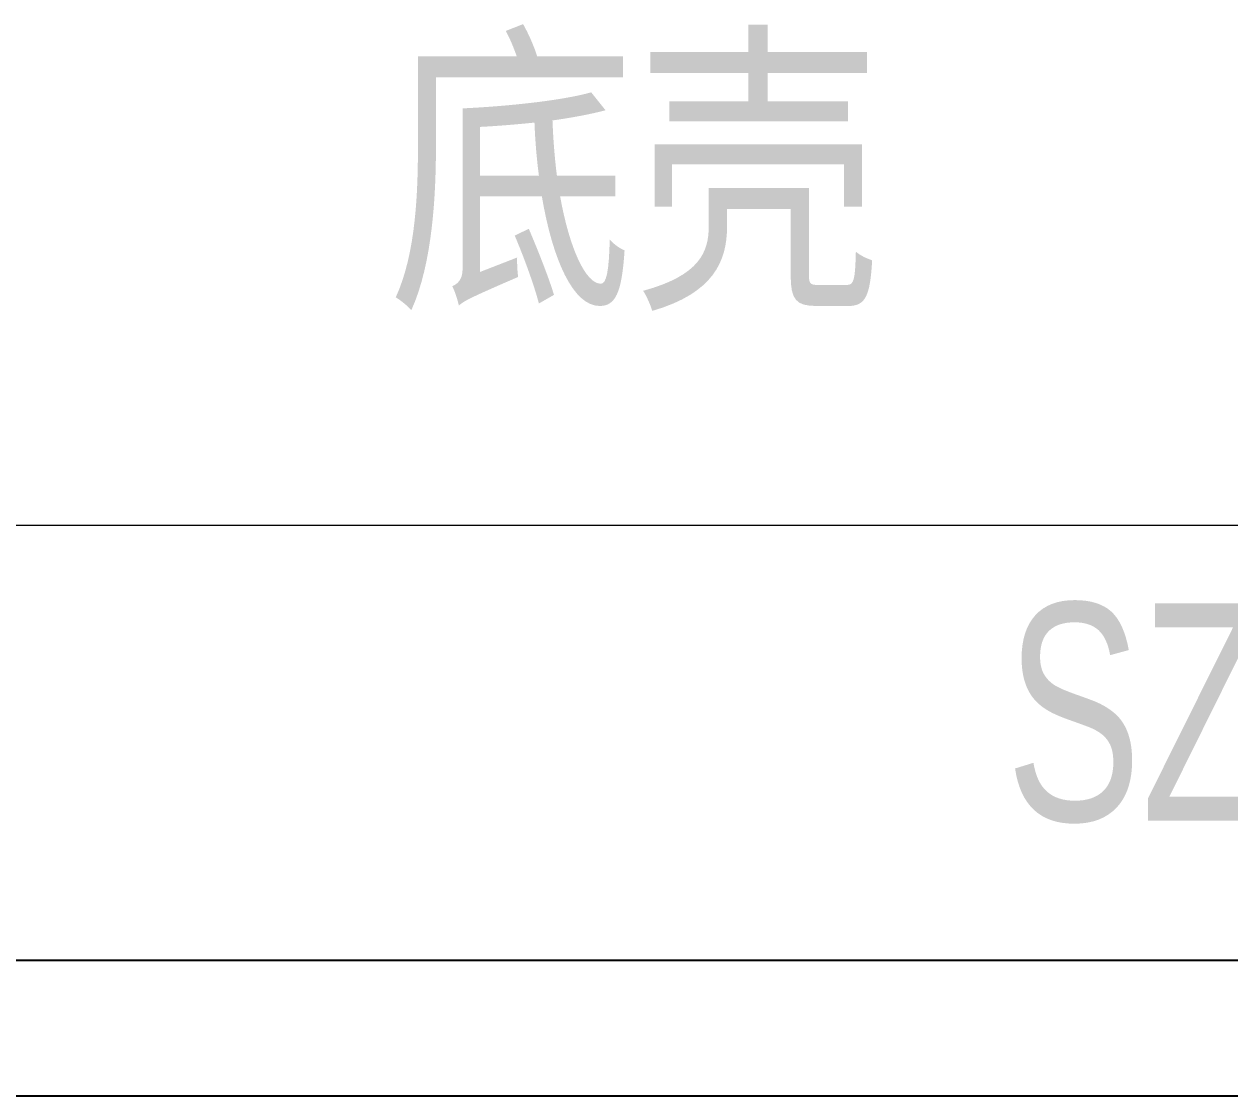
# Model space of a CAD drawing. Header units: inches. Extents: x 1127 to 4647, y 569 to 968.
# Drawn here: x 3624.8 to 3707.5, y 573 to 646.5 of the extents above; entities that cross this region are included whole.
import ezdxf

# ---------------------------------------------------------------- set-up
doc = ezdxf.new("R2010")
doc.units = ezdxf.units.IN
doc.layers.add('文字', color=81, linetype='Continuous')
doc.layers.add('粗实线', color=7, linetype='Continuous', lineweight=30)
doc.layers.add('细实线', color=3, linetype='Continuous', lineweight=9)
doc.styles.add('宋体', font='', dxfattribs={"width": 0.8, "height": 3.5})
doc.styles.add('长仿宋', font='', dxfattribs={"width": 0.7, "height": 4})
doc.styles.get('宋体').set_extended_font_data('SimSun')
doc.styles.get('长仿宋').set_extended_font_data('SimSun')

msp = doc.modelspace()

# ---------------------------------------------------------------- linework, layer by layer
for p, q in [((3303.818, 582.269), (3833.314, 582.269)), ((3289.505, 572.957), (3842.625, 572.957))]:
    msp.add_line(p, q)
at = {"layer": '细实线', "color": 7}
msp.add_line((3833.314, 612.066), (3498.089, 612.066), dxfattribs=at)

# ---------------------------------------------------------------- texts
at = {"layer": '文字', "color": 0, "insert": (3641.31, 644.125), "char_height": 15.5197, "width": 198.41316, "attachment_point": 1, "style": '宋体'}
msp.add_mtext(' 底壳', dxfattribs=at)
at = {"layer": '粗实线', "insert": (3692.137, 606.731), "char_height": 14.89887, "width": 167.07604, "attachment_point": 1, "style": '长仿宋'}
msp.add_mtext('{\\fSTXinwei|b0|i0|c134|p2;SZOMK}', dxfattribs=at)

doc.saveas('drawing.dxf')
